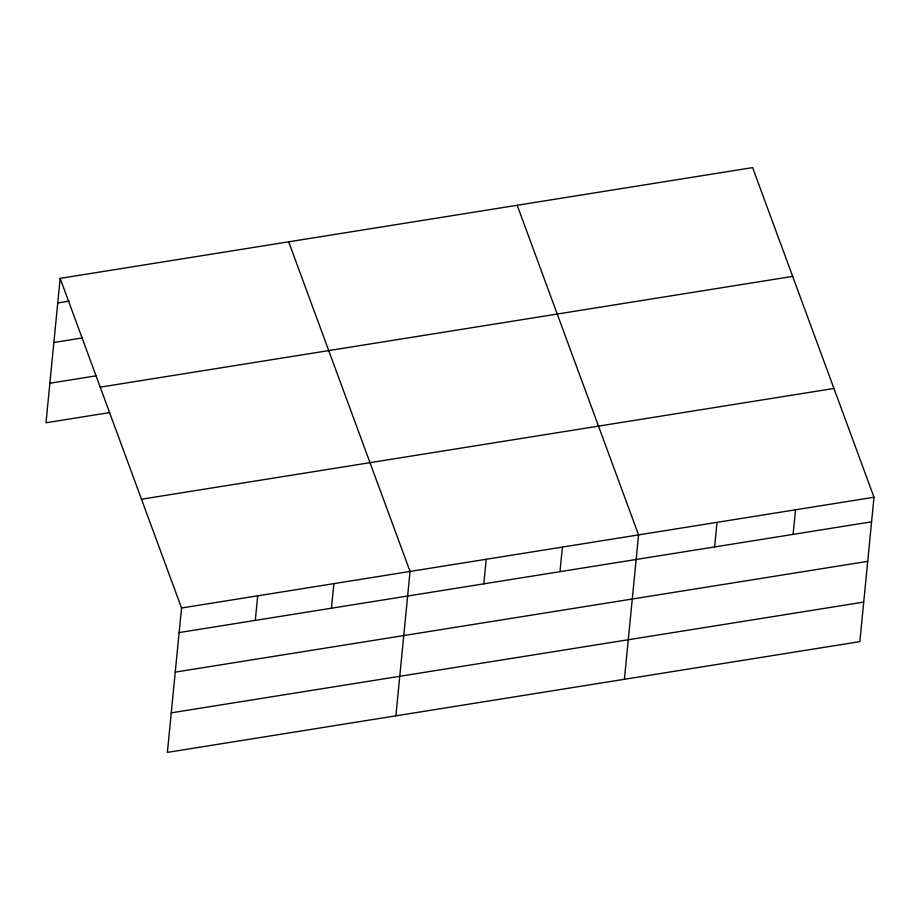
<?xml version="1.0" encoding="UTF-8"?>
<svg xmlns="http://www.w3.org/2000/svg" width="920" height="920" viewBox="0 0 920 920"><rect width="100%" height="100%" fill="white"/><g stroke="black" fill="none" stroke-linecap="round" stroke-linejoin="round"><path stroke-width="1.38" d="M60.157 278.369L181.539 608.005L167.382 752.387L859.843 641.631L874 497.237L752.617 167.612L60.157 278.369L46 422.763L109.48 412.608M255.3 620.402L257.703 595.815M331.464 608.212L333.879 583.636M395.887 715.841L410.055 571.447L288.673 241.822M483.805 583.843L486.22 559.268M559.981 571.665L562.396 547.078M624.404 679.293L638.56 534.899L517.178 205.263M714.633 546.928L717.036 522.341M793.109 534.37L795.524 509.795M57.753 302.956L69.034 301.15M53.866 342.493L82.087 337.973M49.875 383.226L96.427 375.774M100.211 387.147L792.672 276.391M141.484 499.226L833.945 388.459M181.539 608.005L874 497.237M179.124 632.581L871.585 521.824M175.248 672.117L867.709 561.361M171.258 712.85L863.719 602.094"/></g></svg>
